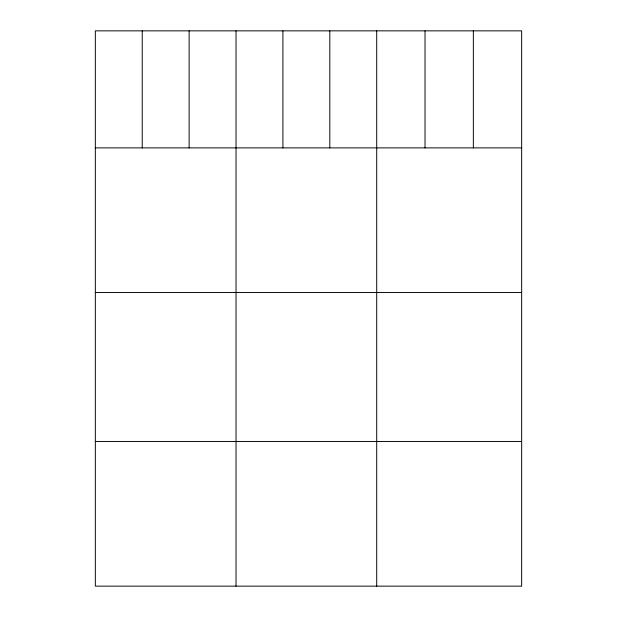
<?xml version="1.0" encoding="UTF-8"?>
<svg xmlns="http://www.w3.org/2000/svg" width="617" height="617" viewBox="0 0 617 617"><rect width="100%" height="100%" fill="white"/><g stroke="black" fill="none" stroke-linecap="round" stroke-linejoin="round"><path stroke-width="0.93" d="M521.666 147.887L521.666 586.15L95.334 586.15L95.334 30.85L521.666 30.85L521.666 147.887L95.334 147.887M95.334 292.512L521.666 292.512M95.334 441.525L521.666 441.525M473.347 30.85L473.347 147.887M425.028 30.85L425.028 147.887M376.709 30.85L376.709 586.15M329.817 30.85L329.817 147.887M282.918 30.85L282.918 147.887M236.026 30.85L236.026 586.15M189.126 30.85L189.126 147.887M142.234 30.85L142.234 147.887"/></g></svg>
